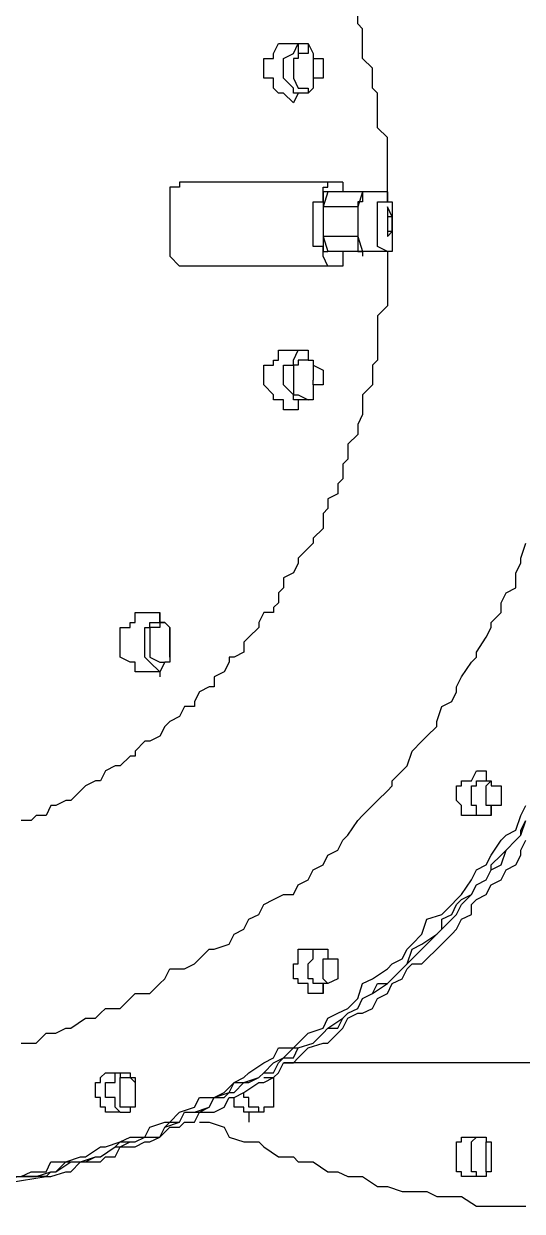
# Model space of a CAD drawing. Header units: millimetres. Extents: x 37084 to 180780, y -153145 to -16322.
# Drawn here: x 71090.4 to 71300.1, y -115572 to -115072.8 of the extents above; entities that cross this region are included whole.
import ezdxf

# ---------------------------------------------------------------- set-up
doc = ezdxf.new("R2010")
doc.units = ezdxf.units.MM
doc.header["$MEASUREMENT"] = 0
doc.linetypes.add('CONTINU', pattern=[0])
doc.layers.add('00', color=5, linetype='Continuous', lineweight=9)

# ---------------------------------------------------------------- blocks, each defined once
blk = doc.blocks.new('MBA')
at = {"color": 0, "linetype": 'ByBlock', "lineweight": 25}
for points in [[(1953450.72, 286330.96), (1953454.88, 286333.04), (1953461.12, 286333.04), (1953463.2, 286337.21), (1953469.44, 286337.21), (1953475.68, 286339.29), (1953477.76, 286339.29), (1953484, 286343.45), (1953486.08, 286343.45), (1953492.32, 286345.53), (1953496.49, 286347.61), (1953502.73, 286347.61), (1953504.81, 286351.77), (1953511.05, 286353.85), (1953513.13, 286353.85), (1953517.29, 286358.01), (1953523.53, 286360.09), (1953525.61, 286364.25), (1953531.85, 286364.25), (1953536.01, 286366.33), (1953540.17, 286370.49), (1953544.33, 286372.57), (1953546.41, 286374.65), (1953552.65, 286378.81), (1953556.81, 286380.89), (1953558.89, 286385.05), (1953565.13, 286385.05), (1953567.21, 286387.13), (1953571.37, 286391.29), (1953577.61, 286393.37), (1953579.69, 286397.53), (1953583.85, 286399.61), (1953588.01, 286401.69), (1953592.17, 286405.85), (1953594.25, 286412.09), (1953598.41, 286414.17), (1953604.65, 286418.33), (1953606.73, 286420.41), (1953610.89, 286422.49), (1953612.97, 286426.65), (1953615.05, 286428.73), (1953619.21, 286432.89), (1953621.29, 286439.13), (1953627.54, 286441.21), (1953631.7, 286445.37), (1953633.78, 286447.45), (1953635.86, 286449.53), (1953640.02, 286455.77), (1953642.1, 286459.93), (1953646.26, 286462.01), (1953648.34, 286466.17), (1953652.5, 286472.42), (1953654.58, 286474.5), (1953658.74, 286476.58), (1953660.82, 286482.82), (1953662.9, 286486.98)], [(1953450.72, 286387.13), (1953456.96, 286387.13), (1953461.12, 286391.29), (1953465.28, 286391.29), (1953469.44, 286393.37), (1953471.52, 286393.37), (1953477.76, 286397.53), (1953481.92, 286397.53), (1953484, 286399.61), (1953486.08, 286401.69), (1953492.32, 286401.69), (1953496.49, 286405.85), (1953498.57, 286407.93), (1953504.81, 286407.93), (1953508.97, 286412.09), (1953511.05, 286414.17), (1953513.13, 286418.33), (1953519.37, 286418.33), (1953523.53, 286420.41), (1953525.61, 286422.49), (1953529.77, 286426.65), (1953531.85, 286426.65), (1953538.09, 286428.73), (1953540.17, 286432.89), (1953544.33, 286434.97), (1953546.41, 286439.13), (1953550.57, 286441.21), (1953552.65, 286445.37), (1953556.81, 286447.45), (1953560.97, 286449.53), (1953565.13, 286449.53), (1953567.21, 286453.69), (1953571.37, 286455.77), (1953573.45, 286459.93), (1953577.61, 286462.01), (1953579.69, 286466.17), (1953583.85, 286468.26), (1953585.93, 286472.42), (1953588.01, 286474.5), (1953592.17, 286480.74), (1953594.25, 286482.82), (1953598.41, 286486.98), (1953600.49, 286489.06), (1953604.65, 286493.22), (1953606.73, 286495.3), (1953606.73, 286497.38), (1953610.89, 286501.54), (1953612.97, 286503.62), (1953615.05, 286509.86), (1953619.21, 286514.02), (1953621.29, 286516.1), (1953625.45, 286520.26), (1953625.45, 286522.34), (1953627.54, 286528.58), (1953631.7, 286530.66), (1953633.78, 286534.82), (1953633.78, 286536.9), (1953635.86, 286541.06), (1953640.02, 286547.3), (1953642.1, 286549.38), (1953642.1, 286551.46), (1953646.26, 286557.7), (1953648.34, 286561.86), (1953648.34, 286563.94), (1953652.5, 286568.1), (1953652.5, 286572.26), (1953654.58, 286576.42), (1953658.74, 286578.5), (1953658.74, 286584.74), (1953660.82, 286588.9), (1953660.82, 286590.98), (1953662.9, 286597.22)], [(1953604.65, 286740.76), (1953604.65, 286747), (1953604.65, 286749.08), (1953604.65, 286753.24), (1953604.65, 286755.32), (1953604.65, 286759.48), (1953604.65, 286761.56), (1953604.65, 286765.72), (1953604.65, 286767.8), (1953600.49, 286771.96), (1953600.49, 286774.04), (1953600.49, 286776.12), (1953600.49, 286780.28), (1953600.49, 286782.36), (1953600.49, 286786.52), (1953598.41, 286788.6), (1953598.41, 286792.76), (1953598.41, 286794.84), (1953598.41, 286796.92), (1953594.25, 286801.08), (1953594.25, 286803.16), (1953594.25, 286807.32), (1953594.25, 286813.56), (1953592.17, 286815.64), (1953592.17, 286819.8)], [(1953565.13, 286782.36), (1953560.97, 286786.52), (1953558.89, 286786.52), (1953556.81, 286788.6), (1953556.81, 286792.76), (1953552.65, 286792.76), (1953552.65, 286794.84), (1953552.65, 286796.92), (1953552.65, 286801.08), (1953556.81, 286801.08), (1953556.81, 286803.16), (1953558.89, 286807.32)], [(1953558.89, 286807.32), (1953560.97, 286807.32), (1953565.13, 286807.32)], [(1953567.21, 286786.52), (1953565.13, 286786.52), (1953565.13, 286788.6), (1953560.97, 286792.76), (1953560.97, 286794.84), (1953560.97, 286796.92), (1953560.97, 286801.08), (1953565.13, 286803.16), (1953567.21, 286807.32)], [(1953571.37, 286807.32), (1953571.37, 286803.16), (1953567.21, 286803.16), (1953567.21, 286801.08), (1953565.13, 286801.08), (1953565.13, 286796.92), (1953565.13, 286794.84), (1953565.13, 286792.76), (1953567.21, 286788.6), (1953571.37, 286788.6), (1953571.37, 286786.52)], [(1953565.13, 286807.32), (1953567.21, 286807.32), (1953571.37, 286807.32), (1953573.45, 286803.16), (1953573.45, 286801.08), (1953577.61, 286801.08), (1953577.61, 286796.92), (1953577.61, 286794.84), (1953577.61, 286792.76), (1953573.45, 286792.76), (1953573.45, 286788.6), (1953571.37, 286786.52)], [(1953567.21, 286807.32), (1953567.21, 286803.16)], [(1953573.45, 286801.08), (1953573.45, 286796.92), (1953573.45, 286794.84), (1953573.45, 286792.76)], [(1953571.37, 286786.52), (1953567.21, 286786.52), (1953565.13, 286782.36)], [(1953517.29, 286749.08), (1953517.29, 286747), (1953513.13, 286747), (1953513.13, 286744.92), (1953513.13, 286740.76), (1953513.13, 286738.68), (1953513.13, 286734.52), (1953513.13, 286732.44)], [(1953585.93, 286749.08), (1953517.29, 286749.08)], [(1953579.69, 286713.71), (1953577.61, 286717.87), (1953577.61, 286719.95), (1953577.61, 286722.03), (1953573.45, 286722.03), (1953573.45, 286726.19), (1953573.45, 286728.27), (1953573.45, 286732.44), (1953573.45, 286734.52), (1953573.45, 286738.68), (1953573.45, 286740.76), (1953577.61, 286740.76), (1953577.61, 286744.92), (1953577.61, 286747), (1953579.69, 286747), (1953579.69, 286749.08)], [(1953579.69, 286744.92), (1953577.61, 286738.68)], [(1953579.69, 286744.92), (1953577.61, 286744.92), (1953577.61, 286740.76), (1953577.61, 286738.68), (1953577.61, 286734.52), (1953577.61, 286732.44), (1953577.61, 286728.27), (1953577.61, 286726.19), (1953577.61, 286722.03), (1953577.61, 286719.95), (1953579.69, 286719.95)], [(1953594.25, 286744.92), (1953579.69, 286744.92)], [(1953585.93, 286749.08), (1953585.93, 286744.92)], [(1953594.25, 286744.92), (1953592.17, 286738.68)], [(1953594.25, 286744.92), (1953594.25, 286740.76), (1953592.17, 286740.76), (1953592.17, 286738.68), (1953592.17, 286734.52), (1953592.17, 286732.44), (1953592.17, 286728.27), (1953592.17, 286726.19), (1953592.17, 286722.03), (1953592.17, 286719.95), (1953594.25, 286719.95)], [(1953604.65, 286744.92), (1953594.25, 286744.92)], [(1953594.25, 286744.92), (1953594.25, 286740.76)], [(1953604.65, 286719.95), (1953600.49, 286722.03), (1953600.49, 286726.19), (1953600.49, 286728.27), (1953600.49, 286732.44), (1953600.49, 286734.52), (1953600.49, 286738.68), (1953600.49, 286740.76), (1953604.65, 286740.76), (1953604.65, 286744.92)], [(1953604.65, 286744.92), (1953604.65, 286740.76), (1953606.73, 286740.76), (1953606.73, 286738.68), (1953606.73, 286734.52), (1953606.73, 286732.44), (1953606.73, 286728.27), (1953606.73, 286726.19), (1953606.73, 286722.03), (1953606.73, 286719.95), (1953604.65, 286719.95)], [(1953592.17, 286738.68), (1953577.61, 286738.68)], [(1953577.61, 286738.68), (1953577.61, 286726.19)], [(1953577.61, 286738.68), (1953577.61, 286734.52)], [(1953592.17, 286738.68), (1953592.17, 286726.19)], [(1953606.73, 286734.52), (1953604.65, 286738.68)], [(1953604.65, 286738.68), (1953604.65, 286734.52)], [(1953513.13, 286732.44), (1953513.13, 286728.27), (1953513.13, 286726.19), (1953513.13, 286722.03), (1953513.13, 286719.95), (1953513.13, 286717.87), (1953517.29, 286713.71)], [(1953606.73, 286734.52), (1953604.65, 286734.52)], [(1953604.65, 286734.52), (1953604.65, 286728.27)], [(1953606.73, 286728.27), (1953606.73, 286734.52)], [(1953592.17, 286726.19), (1953577.61, 286726.19)], [(1953577.61, 286726.19), (1953579.69, 286719.95)], [(1953577.61, 286726.19), (1953577.61, 286722.03)], [(1953592.17, 286726.19), (1953594.25, 286719.95)], [(1953606.73, 286728.27), (1953604.65, 286728.27)], [(1953604.65, 286728.27), (1953604.65, 286726.19)], [(1953604.65, 286726.19), (1953606.73, 286728.27)], [(1953604.65, 286719.95), (1953604.65, 286717.87), (1953604.65, 286713.71), (1953604.65, 286711.63), (1953604.65, 286707.47), (1953604.65, 286705.39), (1953604.65, 286701.23), (1953604.65, 286699.15), (1953604.65, 286697.07), (1953600.49, 286692.91), (1953600.49, 286690.83), (1953600.49, 286686.67), (1953600.49, 286684.59), (1953600.49, 286680.43), (1953600.49, 286674.19), (1953598.41, 286672.11), (1953598.41, 286670.03), (1953598.41, 286665.87), (1953598.41, 286663.79), (1953594.25, 286659.63), (1953594.25, 286657.55), (1953594.25, 286653.39), (1953594.25, 286651.31), (1953592.17, 286647.15), (1953592.17, 286645.07), (1953592.17, 286642.99), (1953588.01, 286638.83), (1953588.01, 286636.75), (1953588.01, 286632.59), (1953585.93, 286630.51), (1953585.93, 286626.35), (1953585.93, 286624.27), (1953583.85, 286622.19), (1953583.85, 286618.03), (1953579.69, 286615.95), (1953579.69, 286611.79), (1953577.61, 286609.71), (1953577.61, 286605.55), (1953577.61, 286603.47), (1953573.45, 286599.31), (1953573.45, 286597.22), (1953571.37, 286595.14), (1953567.21, 286590.98), (1953567.21, 286588.9), (1953565.13, 286584.74), (1953560.97, 286582.66), (1953560.97, 286578.5), (1953558.89, 286576.42), (1953558.89, 286572.26), (1953556.81, 286570.18), (1953556.81, 286568.1), (1953552.65, 286568.1), (1953550.57, 286563.94), (1953550.57, 286561.86), (1953546.41, 286557.7), (1953544.33, 286555.62), (1953544.33, 286551.46), (1953540.17, 286549.38), (1953538.09, 286549.38), (1953538.09, 286547.3), (1953536.01, 286543.14), (1953531.85, 286541.06), (1953531.85, 286536.9), (1953529.77, 286536.9), (1953525.61, 286534.82), (1953523.53, 286530.66), (1953523.53, 286528.58), (1953519.37, 286528.58), (1953517.29, 286524.42), (1953513.13, 286522.34), (1953511.05, 286520.26), (1953508.97, 286516.1), (1953504.81, 286514.02), (1953502.73, 286514.02), (1953498.57, 286509.86), (1953498.57, 286507.78), (1953496.49, 286507.78), (1953492.32, 286503.62), (1953490.24, 286503.62), (1953486.08, 286501.54), (1953484, 286497.38), (1953481.92, 286497.38), (1953477.76, 286495.3), (1953475.68, 286493.22), (1953471.52, 286489.06), (1953469.44, 286489.06), (1953465.28, 286486.98), (1953463.2, 286486.98), (1953461.12, 286482.82), (1953456.96, 286482.82), (1953454.88, 286480.74), (1953450.72, 286480.74)], [(1953594.25, 286719.95), (1953579.69, 286719.95)], [(1953585.93, 286719.95), (1953585.93, 286713.71)], [(1953604.65, 286719.95), (1953594.25, 286719.95)], [(1953594.25, 286719.95), (1953594.25, 286717.87)], [(1953448.64, 286330.96), (1953454.88, 286330.96), (1953456.96, 286330.96), (1953463.2, 286333.04), (1953465.28, 286333.04), (1953471.52, 286337.21), (1953475.68, 286337.21), (1953481.92, 286339.29), (1953484, 286339.29), (1953490.24, 286343.45), (1953492.32, 286345.53), (1953498.57, 286345.53), (1953502.73, 286347.61), (1953508.97, 286347.61), (1953511.05, 286351.77), (1953517.29, 286353.85), (1953519.37, 286358.01), (1953523.53, 286358.01), (1953529.77, 286360.09), (1953531.85, 286364.25), (1953538.09, 286366.33), (1953540.17, 286366.33), (1953544.33, 286370.49), (1953550.57, 286372.57), (1953552.65, 286374.65), (1953556.81, 286378.81), (1953560.97, 286380.89), (1953565.13, 286380.89), (1953567.21, 286385.05), (1953573.45, 286387.13), (1953577.61, 286391.29), (1953579.69, 286393.37), (1953585.93, 286397.53), (1953588.01, 286399.61), (1953592.17, 286401.69), (1953594.25, 286405.85), (1953598.41, 286407.93), (1953604.65, 286412.09), (1953606.73, 286414.17), (1953610.89, 286418.33), (1953612.97, 286420.41), (1953615.05, 286426.65), (1953619.21, 286428.73), (1953625.45, 286432.89), (1953627.54, 286434.97), (1953631.7, 286439.13), (1953633.78, 286441.21), (1953635.86, 286445.37), (1953640.02, 286449.53), (1953642.1, 286453.69), (1953646.26, 286455.77), (1953648.34, 286459.93), (1953652.5, 286462.01), (1953654.58, 286468.26), (1953658.74, 286472.42), (1953660.82, 286474.5), (1953662.9, 286480.74)], [(1953461.12, 286330.96), (1953463.2, 286330.96), (1953469.44, 286333.04), (1953471.52, 286333.04), (1953475.68, 286337.21), (1953477.76, 286337.21), (1953484, 286337.21), (1953486.08, 286339.29), (1953490.24, 286339.29), (1953492.32, 286343.45), (1953498.57, 286343.45), (1953502.73, 286345.53), (1953504.81, 286345.53), (1953508.97, 286347.61), (1953513.13, 286351.77), (1953517.29, 286351.77), (1953519.37, 286353.85), (1953523.53, 286353.85), (1953525.61, 286358.01), (1953531.85, 286358.01), (1953536.01, 286360.09), (1953538.09, 286364.25), (1953540.17, 286364.25), (1953544.33, 286366.33), (1953550.57, 286370.49), (1953552.65, 286370.49), (1953556.81, 286372.57), (1953558.89, 286374.65), (1953560.97, 286378.81), (1953565.13, 286378.81), (1953567.21, 286380.89), (1953571.37, 286385.05), (1953577.61, 286387.13), (1953579.69, 286387.13), (1953583.85, 286391.29), (1953585.93, 286393.37), (1953588.01, 286397.53), (1953592.17, 286399.61), (1953594.25, 286399.61), (1953598.41, 286401.69), (1953600.49, 286405.85), (1953604.65, 286407.93), (1953606.73, 286412.09), (1953610.89, 286414.17), (1953612.97, 286418.33), (1953615.05, 286420.41), (1953619.21, 286420.41), (1953621.29, 286422.49), (1953625.45, 286426.65), (1953627.54, 286428.73), (1953631.7, 286432.89), (1953633.78, 286434.97), (1953635.86, 286439.13), (1953640.02, 286441.21), (1953640.02, 286445.37), (1953642.1, 286447.45), (1953646.26, 286449.53), (1953648.34, 286453.69), (1953652.5, 286455.77), (1953654.58, 286459.93), (1953658.74, 286462.01), (1953660.82, 286466.17), (1953660.82, 286468.26), (1953662.9, 286472.42)], [(1953461.12, 286330.96), (1953463.2, 286333.04), (1953465.28, 286333.04), (1953469.44, 286337.21), (1953475.68, 286337.21), (1953477.76, 286337.21), (1953481.92, 286339.29), (1953484, 286339.29), (1953490.24, 286343.45), (1953492.32, 286343.45), (1953496.49, 286345.53), (1953498.57, 286345.53), (1953502.73, 286347.61), (1953508.97, 286347.61), (1953511.05, 286351.77), (1953513.13, 286353.85), (1953517.29, 286353.85), (1953519.37, 286358.01), (1953525.61, 286358.01), (1953529.77, 286360.09), (1953531.85, 286364.25), (1953536.01, 286364.25), (1953538.09, 286366.33), (1953540.17, 286370.49), (1953546.41, 286370.49), (1953550.57, 286372.57), (1953552.65, 286374.65), (1953556.81, 286374.65), (1953558.89, 286378.81), (1953560.97, 286380.89), (1953565.13, 286385.05), (1953567.21, 286385.05), (1953573.45, 286387.13), (1953577.61, 286391.29), (1953579.69, 286393.37), (1953583.85, 286393.37), (1953585.93, 286397.53), (1953588.01, 286399.61), (1953592.17, 286401.69), (1953594.25, 286405.85), (1953598.41, 286407.93), (1953600.49, 286412.09), (1953604.65, 286412.09), (1953606.73, 286414.17), (1953610.89, 286418.33), (1953612.97, 286420.41), (1953615.05, 286422.49), (1953619.21, 286426.65), (1953621.29, 286428.73), (1953625.45, 286432.89), (1953627.54, 286434.97), (1953627.54, 286439.13), (1953631.7, 286441.21), (1953633.78, 286445.37), (1953635.86, 286447.45), (1953640.02, 286449.53), (1953642.1, 286453.69), (1953646.26, 286455.77), (1953648.34, 286459.93), (1953648.34, 286462.01), (1953652.5, 286466.17), (1953654.58, 286468.26), (1953658.74, 286472.42), (1953660.82, 286474.5), (1953660.82, 286476.58), (1953662.9, 286480.74)], [(1953585.93, 286713.71), (1953517.29, 286713.71)], [(1953565.13, 286653.39), (1953560.97, 286653.39), (1953560.97, 286657.55), (1953558.89, 286657.55), (1953556.81, 286657.55), (1953556.81, 286659.63), (1953552.65, 286663.79), (1953552.65, 286665.87), (1953552.65, 286670.03), (1953552.65, 286672.11), (1953556.81, 286672.11), (1953556.81, 286674.19), (1953558.89, 286674.19), (1953558.89, 286678.35), (1953560.97, 286678.35), (1953565.13, 286678.35)], [(1953567.21, 286657.55), (1953565.13, 286657.55), (1953565.13, 286659.63), (1953560.97, 286663.79), (1953560.97, 286665.87), (1953560.97, 286670.03), (1953560.97, 286672.11), (1953565.13, 286672.11), (1953565.13, 286674.19), (1953567.21, 286678.35)], [(1953565.13, 286678.35), (1953567.21, 286678.35), (1953571.37, 286678.35), (1953571.37, 286674.19), (1953573.45, 286674.19), (1953573.45, 286672.11), (1953577.61, 286670.03), (1953577.61, 286665.87), (1953577.61, 286663.79), (1953573.45, 286663.79), (1953573.45, 286659.63), (1953573.45, 286657.55), (1953571.37, 286657.55), (1953567.21, 286657.55), (1953567.21, 286653.39), (1953565.13, 286653.39)], [(1953571.37, 286674.19), (1953567.21, 286674.19), (1953567.21, 286672.11), (1953565.13, 286672.11), (1953565.13, 286670.03), (1953565.13, 286665.87)], [(1953573.45, 286672.11), (1953573.45, 286670.03), (1953573.45, 286665.87)], [(1953565.13, 286665.87), (1953565.13, 286663.79), (1953565.13, 286659.63), (1953567.21, 286659.63), (1953571.37, 286657.55)], [(1953573.45, 286663.79), (1953573.45, 286665.87)], [(1953498.57, 286543.14), (1953498.57, 286547.3), (1953496.49, 286547.3), (1953492.32, 286549.38), (1953492.32, 286551.46), (1953492.32, 286555.62), (1953492.32, 286557.7), (1953492.32, 286561.86), (1953496.49, 286561.86), (1953496.49, 286563.94), (1953498.57, 286563.94), (1953498.57, 286568.1), (1953502.73, 286568.1), (1953504.81, 286568.1)], [(1953508.97, 286543.14), (1953504.81, 286547.3), (1953502.73, 286549.38), (1953502.73, 286551.46), (1953502.73, 286555.62), (1953502.73, 286557.7), (1953502.73, 286561.86), (1953504.81, 286561.86), (1953504.81, 286563.94), (1953508.97, 286563.94), (1953508.97, 286568.1)], [(1953504.81, 286568.1), (1953508.97, 286568.1), (1953508.97, 286563.94), (1953511.05, 286563.94)], [(1953511.05, 286563.94), (1953508.97, 286563.94), (1953508.97, 286561.86), (1953504.81, 286561.86), (1953504.81, 286557.7), (1953504.81, 286555.62), (1953504.81, 286551.46), (1953504.81, 286549.38), (1953508.97, 286547.3), (1953511.05, 286547.3)], [(1953511.05, 286563.94), (1953513.13, 286561.86), (1953513.13, 286557.7), (1953513.13, 286555.62), (1953513.13, 286551.46), (1953513.13, 286549.38), (1953513.13, 286547.3), (1953511.05, 286547.3), (1953508.97, 286543.14), (1953504.81, 286543.14)], [(1953513.13, 286549.38), (1953513.13, 286551.46), (1953513.13, 286555.62), (1953513.13, 286557.7), (1953513.13, 286561.86)], [(1953504.81, 286543.14), (1953502.73, 286543.14), (1953498.57, 286543.14)], [(1953508.97, 286543.14), (1953508.97, 286541.06)], [(1953635.86, 286495.3), (1953635.86, 286497.38), (1953640.02, 286497.38), (1953642.1, 286501.54)], [(1953642.1, 286501.54), (1953646.26, 286501.54), (1953646.26, 286497.38), (1953648.34, 286497.38), (1953648.34, 286495.3), (1953652.5, 286495.3), (1953652.5, 286493.22), (1953652.5, 286489.06), (1953652.5, 286486.98)], [(1953642.1, 286482.82), (1953640.02, 286482.82), (1953635.86, 286482.82), (1953635.86, 286486.98), (1953633.78, 286489.06), (1953633.78, 286493.22), (1953633.78, 286495.3), (1953635.86, 286495.3)], [(1953640.02, 286495.3), (1953642.1, 286495.3), (1953642.1, 286497.38), (1953646.26, 286497.38)], [(1953646.26, 286482.82), (1953642.1, 286482.82), (1953642.1, 286486.98), (1953640.02, 286486.98), (1953640.02, 286489.06), (1953640.02, 286493.22), (1953640.02, 286495.3)], [(1953646.26, 286495.3), (1953648.34, 286497.38)], [(1953648.34, 286482.82), (1953648.34, 286486.98), (1953646.26, 286486.98), (1953646.26, 286489.06), (1953646.26, 286493.22), (1953646.26, 286495.3)], [(1953652.5, 286486.98), (1953648.34, 286486.98), (1953648.34, 286482.82), (1953646.26, 286482.82), (1953642.1, 286482.82)], [(1953648.34, 286486.98), (1953646.26, 286486.98)], [(1953567.21, 286422.49), (1953567.21, 286426.65), (1953571.37, 286426.65), (1953573.45, 286426.65)], [(1953573.45, 286422.49), (1953573.45, 286426.65), (1953577.61, 286426.65)], [(1953573.45, 286426.65), (1953577.61, 286426.65), (1953579.69, 286426.65), (1953579.69, 286422.49), (1953583.85, 286422.49), (1953583.85, 286420.41), (1953583.85, 286418.33), (1953583.85, 286414.17), (1953579.69, 286412.09)], [(1953579.69, 286426.65), (1953579.69, 286422.49)], [(1953573.45, 286407.93), (1953571.37, 286407.93), (1953571.37, 286412.09), (1953567.21, 286412.09), (1953567.21, 286414.17), (1953565.13, 286414.17), (1953565.13, 286418.33), (1953565.13, 286420.41), (1953567.21, 286420.41), (1953567.21, 286422.49)], [(1953577.61, 286407.93), (1953577.61, 286412.09), (1953573.45, 286412.09), (1953573.45, 286414.17), (1953571.37, 286414.17), (1953571.37, 286418.33), (1953571.37, 286420.41), (1953573.45, 286422.49)], [(1953579.69, 286412.09), (1953577.61, 286414.17), (1953577.61, 286418.33), (1953577.61, 286420.41), (1953577.61, 286422.49), (1953579.69, 286422.49)], [(1953579.69, 286412.09), (1953577.61, 286412.09), (1953577.61, 286407.93), (1953573.45, 286407.93)], [(1953689.94, 286378.81), (1953560.97, 286378.81)], [(1953490.24, 286358.01), (1953486.08, 286358.01), (1953486.08, 286360.09), (1953484, 286360.09), (1953484, 286364.25), (1953481.92, 286364.25), (1953481.92, 286366.33), (1953481.92, 286370.49), (1953484, 286370.49), (1953484, 286372.57), (1953486.08, 286374.65)], [(1953492.32, 286358.01), (1953490.24, 286360.09), (1953490.24, 286364.25), (1953486.08, 286364.25), (1953486.08, 286366.33), (1953486.08, 286370.49), (1953490.24, 286370.49), (1953490.24, 286372.57), (1953490.24, 286374.65), (1953492.32, 286374.65)], [(1953486.08, 286374.65), (1953490.24, 286374.65)], [(1953490.24, 286374.65), (1953492.32, 286374.65), (1953496.49, 286374.65), (1953496.49, 286372.57), (1953498.57, 286372.57), (1953498.57, 286370.49), (1953498.57, 286366.33), (1953498.57, 286364.25), (1953498.57, 286360.09), (1953496.49, 286360.09), (1953496.49, 286358.01)], [(1953492.32, 286374.65), (1953492.32, 286372.57)], [(1953496.49, 286360.09), (1953492.32, 286360.09), (1953492.32, 286364.25), (1953492.32, 286366.33), (1953492.32, 286370.49), (1953492.32, 286372.57), (1953496.49, 286372.57)], [(1953496.49, 286372.57), (1953498.57, 286370.49)], [(1953552.65, 286372.57), (1953556.81, 286372.57), (1953556.81, 286370.49), (1953556.81, 286366.33), (1953556.81, 286364.25), (1953556.81, 286360.09), (1953552.65, 286360.09), (1953552.65, 286358.01), (1953550.57, 286358.01), (1953546.41, 286358.01)], [(1953550.57, 286358.01), (1953550.57, 286360.09), (1953546.41, 286360.09), (1953546.41, 286364.25), (1953544.33, 286364.25), (1953544.33, 286366.33)], [(1953546.41, 286358.01), (1953544.33, 286358.01), (1953544.33, 286360.09), (1953540.17, 286360.09), (1953540.17, 286364.25)], [(1953492.32, 286358.01), (1953490.24, 286358.01)], [(1953492.32, 286358.01), (1953496.49, 286358.01)], [(1953546.41, 286358.01), (1953546.41, 286353.85)], [(1953525.61, 286353.85), (1953529.77, 286353.85), (1953536.01, 286351.77), (1953538.09, 286347.61), (1953544.33, 286345.53), (1953550.57, 286345.53), (1953552.65, 286343.45), (1953558.89, 286339.29), (1953565.13, 286339.29), (1953567.21, 286337.21), (1953573.45, 286337.21), (1953579.69, 286333.04), (1953583.85, 286333.04), (1953588.01, 286330.96), (1953594.25, 286330.96), (1953600.49, 286326.8), (1953604.65, 286326.8), (1953610.89, 286324.72), (1953615.05, 286324.72), (1953621.29, 286324.72), (1953625.45, 286322.64), (1953631.7, 286322.64), (1953635.86, 286322.64), (1953642.1, 286318.48), (1953646.26, 286318.48), (1953652.5, 286318.48), (1953658.74, 286318.48), (1953662.9, 286318.48)], [(1953642.1, 286330.96), (1953640.02, 286330.96), (1953635.86, 286330.96), (1953635.86, 286333.04), (1953633.78, 286333.04), (1953633.78, 286337.21), (1953633.78, 286339.29), (1953633.78, 286343.45), (1953633.78, 286345.53), (1953635.86, 286345.53), (1953635.86, 286347.61), (1953640.02, 286347.61), (1953642.1, 286347.61)], [(1953642.1, 286330.96), (1953642.1, 286333.04), (1953640.02, 286333.04), (1953640.02, 286337.21), (1953640.02, 286339.29), (1953640.02, 286343.45), (1953640.02, 286345.53), (1953642.1, 286347.61)], [(1953642.1, 286347.61), (1953646.26, 286347.61), (1953646.26, 286345.53), (1953648.34, 286345.53), (1953648.34, 286343.45), (1953648.34, 286339.29), (1953648.34, 286337.21), (1953648.34, 286333.04), (1953646.26, 286333.04), (1953646.26, 286330.96), (1953642.1, 286330.96)], [(1953646.26, 286339.29), (1953646.26, 286343.45), (1953646.26, 286345.53), (1953648.34, 286345.53)], [(1953646.26, 286333.04), (1953646.26, 286337.21), (1953646.26, 286339.29)], [(1953461.12, 286330.96), (1953454.88, 286330.96), (1953450.72, 286330.96), (1953359.19, 286316.4), (1953409.12, 286322.64), (1953461.12, 286330.96)], [(1953646.26, 286333.04), (1953646.26, 286330.96)]]:
    blk.add_lwpolyline(points, dxfattribs=at)

msp = doc.modelspace()

# ---------------------------------------------------------------- block references
at = {"layer": '00', "linetype": 'CONTINU', "lineweight": 20}
msp.add_blockref('MBA', (-1882361.32, -401888.42, 0), dxfattribs=at)

doc.saveas('drawing.dxf')
